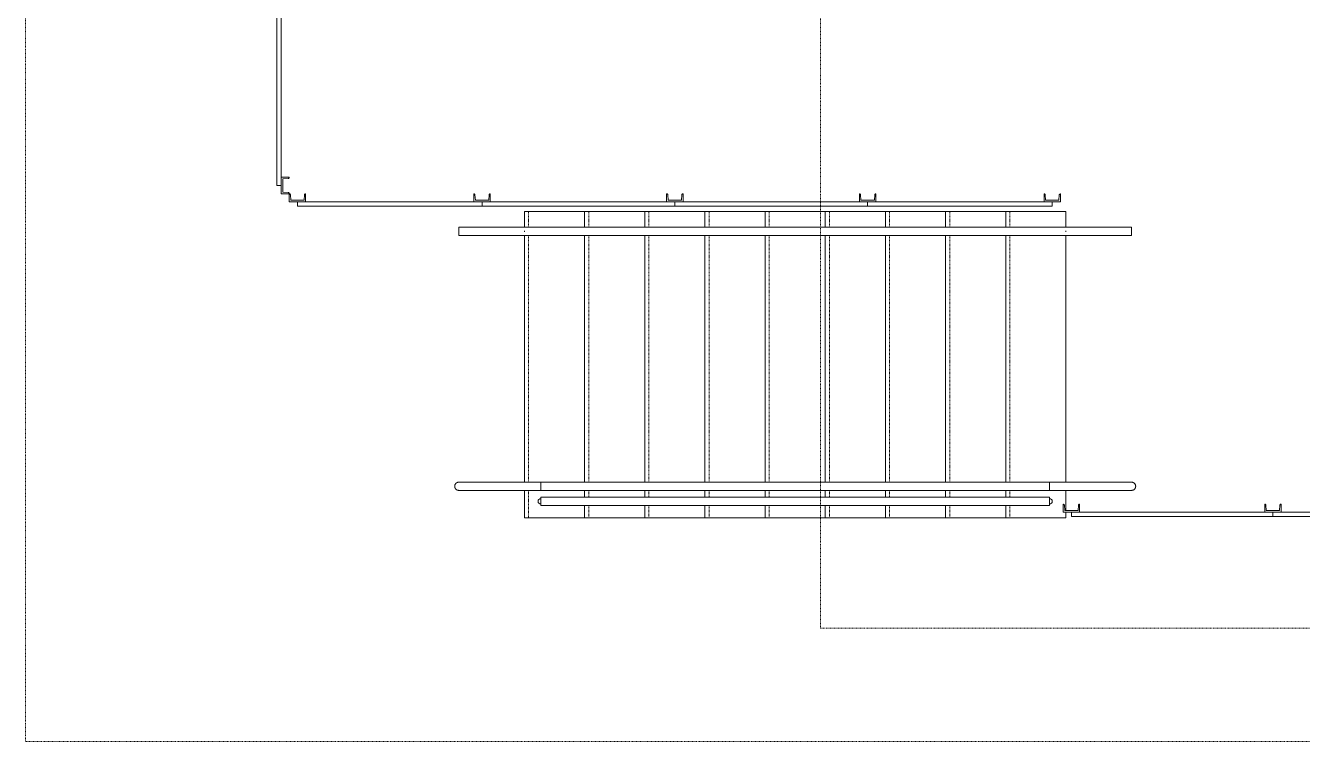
# Model space of a CAD drawing. Header units: inches. Extents: x -4010 to -1814, y 9846 to 12241.
# Drawn here: x -4009.5 to -3776.1, y 9846.3 to 9977.2 of the extents above; entities that cross this region are included whole.
import ezdxf

# ---------------------------------------------------------------- set-up
doc = ezdxf.new("R2010")
doc.units = ezdxf.units.IN
doc.header["$MEASUREMENT"] = 0
for name, pattern in [('Aligning Line 1_8_', [0.25, 0.125, -0.125]), ('Aligning Line 1_8__2_', [0.25, 0.125, -0.125]), ('Overhead 1_16_', [0.101562, 0.0625, -0.039062])]:
    doc.linetypes.add(name, pattern=pattern)
for name, color, linetype, lineweight in [('0-1', 7, 'Continuous', 5), ('0-2', 7, 'Continuous', 9), ('A-FLOR-HRAL-1', 7, 'Continuous', 9), ('A-GLAZ-CURT-1', 7, 'Continuous', 9), ('A-GLAZ-CWMG-1', 7, 'Continuous', 9), ('G-ANNO-SYMB', 111, 'Aligning Line 1_8_', 9), ('G-ANNO-SYMB-2', 147, 'Aligning Line 1_8__2_', 9), ('S-STRS-1', 7, 'Continuous', 9), ('S-STRS-2', 7, 'Overhead 1_16_', 9)]:
    doc.layers.add(name, color=color, linetype=linetype, lineweight=lineweight)

# ---------------------------------------------------------------- blocks, each defined once
blk = doc.blocks.new('Rectangular Mullion - RAILING POST-2680134-UNIT PLANS - 1ST FLOOR')
at = {"layer": 'A-GLAZ-CWMG-1'}
for p, q in [((-3, -1.5), (-3, 0)), ((0, 0), (0, -1.5)), ((0, -1.5), (-3, -1.5)), ((-2.79, -0.21), (-2.72, -1.18)), ((-2.72, -1.18), (-0.28, -1.18)), ((-0.28, -1.18), (-0.21, -0.21))]:
    blk.add_line(p, q, dxfattribs=at)
for centre, start, end in [((-3, -0.21), 359.472, 90), ((0, -0.21), 90, 180.528)]:
    blk.add_arc(centre, 0.21, start, end, dxfattribs=at)
blk = doc.blocks.new('Railing - 1_-2854140-UNIT PLANS - 1ST FLOOR')
at = {"layer": 'A-FLOR-HRAL-1'}
for p, q in [((2, 11), (2, 0)), ((3.5, 0), (3.5, 11))]:
    blk.add_line(p, q, dxfattribs=at)
at = {"layer": 'A-FLOR-HRAL-1', "flags": 128}
for points in [[(2, 15), (2, 15.03), (2, 15.06), (2.01, 15.09), (2.01, 15.12), (2.01, 15.15), (2.02, 15.18), (2.03, 15.21), (2.04, 15.24), (2.05, 15.26), (2.06, 15.29), (2.07, 15.32), (2.08, 15.35), (2.1, 15.37), (2.11, 15.4), (2.13, 15.42), (2.15, 15.45), (2.17, 15.47), (2.19, 15.49), (2.21, 15.52), (2.23, 15.54), (2.25, 15.56), (2.27, 15.58), (2.3, 15.6), (2.32, 15.61), (2.34, 15.63), (2.37, 15.65), (2.4, 15.66), (2.42, 15.68), (2.45, 15.69), (2.48, 15.7), (2.51, 15.71), (2.53, 15.72), (2.56, 15.73), (2.59, 15.73), (2.62, 15.74), (2.65, 15.74), (2.68, 15.75), (2.71, 15.75), (2.74, 15.75)], [(2, 15), (2, 15), (2, 14.99), (2, 14.97), (2, 14.95), (2, 14.92), (2, 14.89), (2, 14.84), (2, 14.8), (2, 14.74), (2, 14.68), (2, 14.62), (2, 14.55), (2, 14.47), (2, 14.39), (2, 14.3), (2, 14.21), (2, 14.11), (2, 14.01), (2, 13.9), (2, 13.79), (2, 13.67), (2, 13.55), (2, 13.42), (2, 13.29), (2, 13.16), (2, 13.02), (2, 12.89), (2, 12.74), (2, 12.6), (2, 12.45), (2, 12.3), (2, 12.15), (2, 11.99), (2, 11.84), (2, 11.68), (2, 11.52), (2, 11.36), (2, 11.2), (2, 11.04), (2, 11)], [(2, 14.5), (2, 14.53), (2, 14.6), (2, 14.67), (2, 14.73), (2, 14.78), (2, 14.83), (2, 14.87), (2, 14.91), (2, 14.94), (2, 14.97), (2, 14.98), (2, 14.99), (2, 15)], [(2.75, 15.75), (2.78, 15.75), (2.81, 15.75), (2.84, 15.74), (2.87, 15.74), (2.9, 15.74), (2.93, 15.73), (2.96, 15.72), (2.99, 15.71), (3.01, 15.7), (3.04, 15.69), (3.07, 15.68), (3.1, 15.67), (3.12, 15.65), (3.15, 15.64), (3.17, 15.62), (3.2, 15.6), (3.22, 15.58), (3.24, 15.56), (3.27, 15.54), (3.29, 15.52), (3.31, 15.5), (3.33, 15.48), (3.35, 15.45), (3.36, 15.43), (3.38, 15.41), (3.4, 15.38), (3.41, 15.35), (3.43, 15.33), (3.44, 15.3), (3.45, 15.27), (3.46, 15.24), (3.47, 15.22), (3.48, 15.19), (3.48, 15.16), (3.49, 15.13), (3.49, 15.1), (3.5, 15.07), (3.5, 15.04), (3.5, 15.01)], [(3.5, 11), (3.5, 11.16), (3.5, 11.32), (3.5, 11.48), (3.5, 11.64), (3.5, 11.79), (3.5, 11.95), (3.5, 12.11), (3.5, 12.26), (3.5, 12.41), (3.5, 12.56), (3.5, 12.7), (3.5, 12.85), (3.5, 12.99), (3.5, 13.12), (3.5, 13.26), (3.5, 13.39), (3.5, 13.52), (3.5, 13.64), (3.5, 13.76), (3.5, 13.87), (3.5, 13.98), (3.5, 14.08), (3.5, 14.18), (3.5, 14.28), (3.5, 14.37), (3.5, 14.45), (3.5, 14.53), (3.5, 14.6), (3.5, 14.67), (3.5, 14.73), (3.5, 14.78), (3.5, 14.83), (3.5, 14.87), (3.5, 14.91), (3.5, 14.94), (3.5, 14.97), (3.5, 14.98), (3.5, 14.99), (3.5, 15), (3.5, 15)], [(3.5, 15), (3.5, 14.99), (3.5, 14.97), (3.5, 14.95), (3.5, 14.92), (3.5, 14.89), (3.5, 14.84), (3.5, 14.8), (3.5, 14.74), (3.5, 14.68), (3.5, 14.62), (3.5, 14.55), (3.5, 14.52)], [(3.5, 14.07), (3.5, 14.01), (3.5, 13.9), (3.5, 13.79), (3.5, 13.67), (3.5, 13.55), (3.5, 13.42), (3.5, 13.29), (3.5, 13.16), (3.5, 13.02), (3.5, 12.89), (3.5, 12.74), (3.5, 12.6), (3.5, 12.45), (3.5, 12.3), (3.5, 12.15), (3.5, 11.99), (3.5, 11.84), (3.5, 11.68), (3.5, 11.52), (3.5, 11.36), (3.5, 11.2), (3.5, 11.04), (3.5, 11)], [(2, 11), (2, 11.16), (2, 11.32), (2, 11.48), (2, 11.64), (2, 11.79), (2, 11.95), (2, 12.11), (2, 12.26), (2, 12.41), (2, 12.56), (2, 12.7), (2, 12.85), (2, 12.94)]]:
    blk.add_lwpolyline(points, dxfattribs=at)
at = {"layer": 'A-FLOR-HRAL-1'}
blk.add_arc((0, 0), 0.5, 360, 180, dxfattribs=at)
blk = doc.blocks.new('Railing - 1_-2854104-UNIT PLANS - 1ST FLOOR')
at = {"layer": 'A-FLOR-HRAL-1'}
for p, q in [((2, 0), (2.75, 0)), ((2.75, 0), (3.5, 0)), ((2, 0), (2, -11)), ((3.5, -11), (3.5, 0))]:
    blk.add_line(p, q, dxfattribs=at)
at = {"layer": 'A-FLOR-HRAL-1', "flags": 128}
for points in [[(2, -12.94), (2, -12.89), (2, -12.74), (2, -12.6), (2, -12.45), (2, -12.3), (2, -12.15), (2, -11.99), (2, -11.84), (2, -11.68), (2, -11.52), (2, -11.36), (2, -11.2), (2, -11.04), (2, -11)], [(2, -11), (2, -11.16), (2, -11.32), (2, -11.48), (2, -11.64), (2, -11.79), (2, -11.95), (2, -12.11), (2, -12.26), (2, -12.41), (2, -12.56), (2, -12.7), (2, -12.85), (2, -12.99), (2, -13.12), (2, -13.26), (2, -13.39), (2, -13.52), (2, -13.64), (2, -13.76), (2, -13.87), (2, -13.98), (2, -14.08), (2, -14.18), (2, -14.28), (2, -14.37), (2, -14.45), (2, -14.53), (2, -14.6), (2, -14.67), (2, -14.73), (2, -14.78), (2, -14.83), (2, -14.87), (2, -14.91), (2, -14.94), (2, -14.97), (2, -14.98), (2, -14.99), (2, -15), (2, -15)], [(3.5, -11), (3.5, -11.16), (3.5, -11.32), (3.5, -11.48), (3.5, -11.64), (3.5, -11.79), (3.5, -11.95), (3.5, -12.11), (3.5, -12.26), (3.5, -12.41), (3.5, -12.56), (3.5, -12.7), (3.5, -12.85)], [(3.5, -15), (3.5, -15), (3.5, -14.99), (3.5, -14.97), (3.5, -14.95), (3.5, -14.92), (3.5, -14.89), (3.5, -14.84), (3.5, -14.8), (3.5, -14.74), (3.5, -14.68), (3.5, -14.62), (3.5, -14.55), (3.5, -14.47), (3.5, -14.39), (3.5, -14.3), (3.5, -14.21), (3.5, -14.11), (3.5, -14.01), (3.5, -13.9), (3.5, -13.79), (3.5, -13.67), (3.5, -13.55), (3.5, -13.42), (3.5, -13.29), (3.5, -13.16), (3.5, -13.02), (3.5, -12.89), (3.5, -12.74), (3.5, -12.6), (3.5, -12.45), (3.5, -12.3), (3.5, -12.15), (3.5, -11.99), (3.5, -11.84), (3.5, -11.68), (3.5, -11.52), (3.5, -11.36), (3.5, -11.2), (3.5, -11.04), (3.5, -11)], [(3.5, -13.54), (3.5, -13.64), (3.5, -13.76), (3.5, -13.87), (3.5, -13.98), (3.5, -14.08), (3.5, -14.18), (3.5, -14.28), (3.5, -14.37), (3.5, -14.45), (3.5, -14.53), (3.5, -14.6), (3.5, -14.67), (3.5, -14.73), (3.5, -14.78), (3.5, -14.83), (3.5, -14.87), (3.5, -14.91), (3.5, -14.94), (3.5, -14.97), (3.5, -14.98), (3.5, -14.99), (3.5, -15)], [(2, -15), (2, -14.99), (2, -14.97), (2, -14.95), (2, -14.92), (2, -14.89), (2, -14.84), (2, -14.8), (2, -14.74), (2, -14.68), (2, -14.62), (2, -14.55), (2, -14.5)], [(2.75, -15.75), (2.72, -15.75), (2.69, -15.75), (2.66, -15.74), (2.63, -15.74), (2.6, -15.74), (2.57, -15.73), (2.54, -15.72), (2.51, -15.71), (2.49, -15.7), (2.46, -15.69), (2.43, -15.68), (2.4, -15.67), (2.38, -15.65), (2.35, -15.64), (2.33, -15.62), (2.3, -15.6), (2.28, -15.58), (2.26, -15.56), (2.23, -15.54), (2.21, -15.52), (2.19, -15.5), (2.17, -15.48), (2.15, -15.45), (2.14, -15.43), (2.12, -15.41), (2.1, -15.38), (2.09, -15.35), (2.07, -15.33), (2.06, -15.3), (2.05, -15.27), (2.04, -15.24), (2.03, -15.22), (2.02, -15.19), (2.02, -15.16), (2.01, -15.13), (2.01, -15.1), (2, -15.07), (2, -15.04), (2, -15.01)], [(3.5, -15), (3.5, -15.03), (3.5, -15.06), (3.49, -15.09), (3.49, -15.12), (3.49, -15.15), (3.48, -15.18), (3.47, -15.21), (3.46, -15.24), (3.45, -15.26), (3.44, -15.29), (3.43, -15.32), (3.42, -15.35), (3.4, -15.37), (3.39, -15.4), (3.37, -15.42), (3.35, -15.45), (3.33, -15.47), (3.31, -15.49), (3.29, -15.52), (3.27, -15.54), (3.25, -15.56), (3.23, -15.58), (3.2, -15.6), (3.18, -15.61), (3.16, -15.63), (3.13, -15.65), (3.1, -15.66), (3.08, -15.68), (3.05, -15.69), (3.02, -15.7), (2.99, -15.71), (2.97, -15.72), (2.94, -15.73), (2.91, -15.73), (2.88, -15.74), (2.85, -15.74), (2.82, -15.75), (2.79, -15.75), (2.76, -15.75)]]:
    blk.add_lwpolyline(points, dxfattribs=at)
at = {"layer": 'A-FLOR-HRAL-1'}
blk.add_arc((0, 0), 0.5, 180, 360, dxfattribs=at)
blk = doc.blocks.new('Railing - Railing-2829184-UNIT PLANS - 1ST FLOOR')
at = {"layer": 'A-FLOR-HRAL-1'}
for p, q in [((-3822.32, 9893.69), (-3915.32, 9893.69)), ((-3822.32, 9893.69), (-3822.32, 9892.19)), ((-3822.32, 9892.19), (-3915.32, 9892.19)), ((-3915.32, 9889.44), (-3915.32, 9890.94)), ((-3822.32, 9890.94), (-3915.32, 9890.94)), ((-3822.32, 9889.44), (-3915.32, 9889.44)), ((-3822.32, 9890.94), (-3822.32, 9889.44))]:
    blk.add_line(p, q, dxfattribs=at)
at = {"extrusion": (0, 0, -1), "zscale": -1, "rotation": 90.00000000000061}
for name, p in [('Railing - 1_-2854104-UNIT PLANS - 1ST FLOOR', (3915.32, 9890.19)), ('Railing - 1_-2854140-UNIT PLANS - 1ST FLOOR', (3822.32, 9890.19))]:
    blk.add_blockref(name, p, dxfattribs=at)
blk = doc.blocks.new('Top Rail Type - Top Rail_Internal_-2831824-UNIT PLANS - 1ST FLOOR')
at = {"layer": 'A-FLOR-HRAL-1'}
for p, q in [((-3918.3, 9940.31), (-3930.32, 9940.31)), ((-3819.11, 9940.31), (-3918.11, 9940.31)), ((-3807.32, 9940.31), (-3819.11, 9940.31)), ((-3930.32, 9939.47), (-3930.32, 9939.66)), ((-3930.32, 9938.81), (-3918.3, 9938.81)), ((-3918.11, 9938.81), (-3819.11, 9938.81)), ((-3819.11, 9938.81), (-3807.32, 9938.81)), ((-3807.32, 9939.66), (-3807.32, 9939.47))]:
    blk.add_line(p, q, dxfattribs=at)
for points in [[(-3918.32, 9939.49), (-3918.32, 9939.51), (-3918.32, 9939.56), (-3918.32, 9939.62), (-3918.32, 9939.64)], [(-3819.32, 9939.49), (-3819.32, 9939.51), (-3819.32, 9939.56), (-3819.32, 9939.62), (-3819.32, 9939.64)]]:
    blk.add_open_spline(points, degree=3, dxfattribs=at)
blk = doc.blocks.new('Top Rail Type - Top Rail_Internal_-V43-UNIT PLANS - 1ST FLOOR')
at = {"layer": 'A-FLOR-HRAL-1'}
for p, q in [((-3930.32, 9940.31), (-3930.32, 9938.81)), ((-3930.32, 9940.31), (-3918.32, 9940.31)), ((-3918.32, 9940.31), (-3819.32, 9940.31)), ((-3819.32, 9940.31), (-3807.32, 9940.31)), ((-3807.32, 9940.31), (-3807.32, 9938.81)), ((-3930.32, 9938.81), (-3918.32, 9938.81)), ((-3918.32, 9938.81), (-3819.32, 9938.81)), ((-3819.32, 9938.81), (-3807.32, 9938.81))]:
    blk.add_line(p, q, dxfattribs=at)
blk = doc.blocks.new('Horizontal_Siding - Horizontal_Siding-2855039-UNIT PLANS - 1ST FLOOR')
at = {"layer": 'A-GLAZ-CURT-1'}
for p, q in [((-16.98, -2.25), (-16.98, -1.5)), ((16.98, -2.25), (-16.98, -2.25)), ((-15.48, -1.5), (15.48, -1.5)), ((16.98, -1.5), (16.98, -2.25))]:
    blk.add_line(p, q, dxfattribs=at)
blk = doc.blocks.new('Rectangular Mullion - RAILING POST-2833647-UNIT PLANS - 1ST FLOOR')
at = {"layer": 'A-GLAZ-CWMG-1'}
for p, q in [((-3, 1.5), (0, 1.5)), ((-3, 0), (-3, 1.5)), ((-2.72, 1.18), (-2.79, 0.21)), ((-0.28, 1.18), (-2.72, 1.18)), ((-0.21, 0.21), (-0.28, 1.18)), ((0, 1.5), (0, 0))]:
    blk.add_line(p, q, dxfattribs=at)
for centre, radius, start, end in [((-3, 0.21), 0.21, 270, 0.528), ((0, 0.21), 0.211, 179.472, 270)]:
    blk.add_arc(centre, radius, start, end, dxfattribs=at)
blk = doc.blocks.new('Horizontal_Siding - Horizontal_Siding-2854962-UNIT PLANS - 1ST FLOOR')
at = {"layer": 'A-GLAZ-CURT-1'}
for p, q in [((-16.88, 2.25), (16.88, 2.25)), ((-16.88, 1.5), (-16.88, 2.25)), ((15.38, 1.5), (-15.38, 1.5)), ((16.88, 2.25), (16.88, 1.5))]:
    blk.add_line(p, q, dxfattribs=at)
blk = doc.blocks.new('Horizontal_Siding - Horizontal_Siding-2854963-UNIT PLANS - 1ST FLOOR')
at = {"layer": 'A-GLAZ-CURT-1'}
for p, q in [((-17.62, 2.25), (17.62, 2.25)), ((-17.62, 1.5), (-17.62, 2.25)), ((16.12, 1.5), (-16.12, 1.5)), ((17.62, 2.25), (17.62, 1.5))]:
    blk.add_line(p, q, dxfattribs=at)
blk = doc.blocks.new('Rectangular Mullion - RAILING POST-2831811-UNIT PLANS - 1ST FLOOR')
at = {"layer": 'A-GLAZ-CWMG-1'}
for p, q in [((-1.5, -1.5), (-1.5, 0)), ((1.5, 0), (1.5, -1.5)), ((1.5, -1.5), (-1.5, -1.5)), ((-1.29, -0.21), (-1.22, -1.18)), ((-1.22, -1.18), (1.22, -1.18)), ((1.22, -1.18), (1.29, -0.21))]:
    blk.add_line(p, q, dxfattribs=at)
for centre, radius, start, end in [((-1.5, -0.21), 0.211, 359.472, 90), ((1.5, -0.21), 0.21, 90, 180.528)]:
    blk.add_arc(centre, radius, start, end, dxfattribs=at)
blk = doc.blocks.new('Rectangular Mullion - RAILING POST-2831813-UNIT PLANS - 1ST FLOOR')
at = {"layer": 'A-GLAZ-CWMG-1'}
for p, q in [((-3, -1.5), (-3, 0)), ((0, 0), (0, -1.5)), ((0, -1.5), (-3, -1.5)), ((-2.79, -0.21), (-2.72, -1.18)), ((-2.72, -1.18), (-0.28, -1.18)), ((-0.28, -1.18), (-0.21, -0.21))]:
    blk.add_line(p, q, dxfattribs=at)
for centre, start, end in [((-3, -0.21), 359.472, 90), ((0, -0.21), 90, 180.528)]:
    blk.add_arc(centre, 0.21, start, end, dxfattribs=at)
blk = doc.blocks.new('Rectangular Mullion - RAILING POST-2831812-UNIT PLANS - 1ST FLOOR')
at = {"layer": 'A-GLAZ-CWMG-1'}
for p, q in [((-3, 0), (-3, -1.5)), ((0, -1.5), (0, 0)), ((-3, -1.5), (0, -1.5)), ((-2.72, -1.18), (-2.79, -0.21)), ((-0.28, -1.18), (-2.72, -1.18)), ((-0.21, -0.21), (-0.28, -1.18))]:
    blk.add_line(p, q, dxfattribs=at)
for centre, radius, start, end in [((-3, -0.21), 0.211, 359.472, 90), ((0, -0.21), 0.21, 90, 180.528)]:
    blk.add_arc(centre, radius, start, end, dxfattribs=at)
blk = doc.blocks.new('Horizontal_Siding - Horizontal_Siding-2907273-UNIT PLANS - 1ST FLOOR')
at = {"layer": 'A-GLAZ-CURT-1'}
for p, q in [((-19.17, 2.25), (19.17, 2.25)), ((-19.17, 1.5), (-19.17, 2.25)), ((17.67, 1.5), (-17.67, 1.5)), ((19.17, 2.25), (19.17, 1.5))]:
    blk.add_line(p, q, dxfattribs=at)
blk = doc.blocks.new('Horizontal_Siding - Horizontal_Siding-2907272-UNIT PLANS - 1ST FLOOR')
at = {"layer": 'A-GLAZ-CURT-1'}
for p, q in [((-18.42, 2.25), (18.42, 2.25)), ((-18.42, 1.5), (-18.42, 2.25)), ((16.92, 1.5), (-16.92, 1.5)), ((18.42, 2.25), (18.42, 1.5))]:
    blk.add_line(p, q, dxfattribs=at)
blk = doc.blocks.new('Rectangular Mullion - RAILING POST-2666422-UNIT PLANS - 1ST FLOOR')
at = {"layer": 'A-GLAZ-CWMG-1'}
for p, q in [((-1.5, -1.5), (-1.5, 0)), ((1.5, 0), (1.5, -1.5)), ((1.5, -1.5), (-1.5, -1.5)), ((-1.29, -0.21), (-1.22, -1.18)), ((-1.22, -1.18), (1.22, -1.18)), ((1.22, -1.18), (1.29, -0.21))]:
    blk.add_line(p, q, dxfattribs=at)
for centre, radius, start, end in [((-1.5, -0.21), 0.211, 359.472, 90), ((1.5, -0.21), 0.21, 90, 180.528)]:
    blk.add_arc(centre, radius, start, end, dxfattribs=at)
blk = doc.blocks.new('CTR - 1st Phase - Shell_rvt-1-UNIT PLANS - 1ST FLOOR')
at = {"layer": 'S-STRS-1'}
for p, q in [((-3918.32, 9943.19), (-3918.32, 9940.31)), ((-3918.32, 9943.19), (-3907.32, 9943.19)), ((-3907.32, 9943.19), (-3896.32, 9943.19)), ((-3907.32, 9943.19), (-3907.32, 9940.31)), ((-3896.32, 9943.19), (-3885.32, 9943.19)), ((-3896.32, 9943.19), (-3896.32, 9940.31)), ((-3885.32, 9943.19), (-3874.32, 9943.19)), ((-3885.32, 9943.19), (-3885.32, 9940.31)), ((-3874.32, 9943.19), (-3863.32, 9943.19)), ((-3874.32, 9943.19), (-3874.32, 9940.31)), ((-3863.32, 9943.19), (-3852.32, 9943.19)), ((-3863.32, 9943.19), (-3863.32, 9940.31)), ((-3852.32, 9943.19), (-3841.32, 9943.19)), ((-3852.32, 9943.19), (-3852.32, 9940.31)), ((-3841.32, 9943.19), (-3830.32, 9943.19)), ((-3841.32, 9943.19), (-3841.32, 9940.31)), ((-3830.32, 9943.19), (-3819.32, 9943.19)), ((-3830.32, 9943.19), (-3830.32, 9940.31)), ((-3819.32, 9943.19), (-3819.32, 9940.31)), ((-3918.32, 9938.81), (-3918.32, 9893.69)), ((-3907.32, 9938.81), (-3907.32, 9893.69)), ((-3896.32, 9938.81), (-3896.32, 9893.69)), ((-3885.32, 9938.81), (-3885.32, 9893.69)), ((-3874.32, 9938.81), (-3874.32, 9893.69)), ((-3863.32, 9938.81), (-3863.32, 9893.69)), ((-3852.32, 9938.81), (-3852.32, 9893.69)), ((-3841.32, 9938.81), (-3841.32, 9893.69)), ((-3830.32, 9938.81), (-3830.32, 9893.69)), ((-3819.32, 9938.81), (-3819.32, 9893.69)), ((-3918.32, 9892.19), (-3918.32, 9887.19)), ((-3907.32, 9892.19), (-3907.32, 9890.94)), ((-3896.32, 9892.19), (-3896.32, 9890.94)), ((-3885.32, 9892.19), (-3885.32, 9890.94)), ((-3874.32, 9892.19), (-3874.32, 9890.94)), ((-3863.32, 9892.19), (-3863.32, 9890.94)), ((-3852.32, 9892.19), (-3852.32, 9890.94)), ((-3841.32, 9892.19), (-3841.32, 9890.94)), ((-3830.32, 9892.19), (-3830.32, 9890.94)), ((-3819.32, 9892.19), (-3819.32, 9888.51)), ((-3907.32, 9889.44), (-3907.32, 9887.19)), ((-3896.32, 9889.44), (-3896.32, 9887.19)), ((-3885.32, 9889.44), (-3885.32, 9887.19)), ((-3874.32, 9889.44), (-3874.32, 9887.19)), ((-3863.32, 9889.44), (-3863.32, 9887.19)), ((-3852.32, 9889.44), (-3852.32, 9887.19)), ((-3841.32, 9889.44), (-3841.32, 9887.19)), ((-3830.32, 9889.44), (-3830.32, 9887.19)), ((-3918.32, 9887.19), (-3907.32, 9887.19)), ((-3907.32, 9887.19), (-3896.32, 9887.19)), ((-3896.32, 9887.19), (-3885.32, 9887.19)), ((-3885.32, 9887.19), (-3874.32, 9887.19)), ((-3874.32, 9887.19), (-3863.32, 9887.19)), ((-3863.32, 9887.19), (-3852.32, 9887.19)), ((-3852.32, 9887.19), (-3841.32, 9887.19)), ((-3841.32, 9887.19), (-3830.32, 9887.19)), ((-3830.32, 9887.19), (-3819.32, 9887.19)), ((-3819.32, 9888.19), (-3819.32, 9887.19))]:
    blk.add_line(p, q, dxfattribs=at)
at = {"layer": 'S-STRS-2'}
for p, q in [((-3917.57, 9943.19), (-3917.57, 9940.31)), ((-3906.57, 9943.19), (-3906.57, 9940.31)), ((-3895.57, 9943.19), (-3895.57, 9940.31)), ((-3884.57, 9943.19), (-3884.57, 9940.31)), ((-3873.57, 9943.19), (-3873.57, 9940.31)), ((-3862.57, 9943.19), (-3862.57, 9940.31)), ((-3851.57, 9943.19), (-3851.57, 9940.31)), ((-3840.57, 9943.19), (-3840.57, 9940.31)), ((-3829.57, 9943.19), (-3829.57, 9940.31)), ((-3917.57, 9938.81), (-3917.57, 9893.69)), ((-3906.57, 9938.81), (-3906.57, 9893.69)), ((-3895.57, 9938.81), (-3895.57, 9893.69)), ((-3884.57, 9938.81), (-3884.57, 9893.69)), ((-3873.57, 9938.81), (-3873.57, 9893.69)), ((-3862.57, 9938.81), (-3862.57, 9893.69)), ((-3851.57, 9938.81), (-3851.57, 9893.69)), ((-3840.57, 9938.81), (-3840.57, 9893.69)), ((-3829.57, 9938.81), (-3829.57, 9893.69)), ((-3917.57, 9892.19), (-3917.57, 9887.19)), ((-3906.57, 9892.19), (-3906.57, 9890.94)), ((-3895.57, 9892.19), (-3895.57, 9890.94)), ((-3884.57, 9892.19), (-3884.57, 9890.94)), ((-3873.57, 9892.19), (-3873.57, 9890.94)), ((-3862.57, 9892.19), (-3862.57, 9890.94)), ((-3851.57, 9892.19), (-3851.57, 9890.94)), ((-3840.57, 9892.19), (-3840.57, 9890.94)), ((-3829.57, 9892.19), (-3829.57, 9890.94)), ((-3906.57, 9889.44), (-3906.57, 9887.19)), ((-3895.57, 9889.44), (-3895.57, 9887.19)), ((-3884.57, 9889.44), (-3884.57, 9887.19)), ((-3873.57, 9889.44), (-3873.57, 9887.19)), ((-3862.57, 9889.44), (-3862.57, 9887.19)), ((-3851.57, 9889.44), (-3851.57, 9887.19)), ((-3840.57, 9889.44), (-3840.57, 9887.19)), ((-3829.57, 9889.44), (-3829.57, 9887.19))]:
    blk.add_line(p, q, dxfattribs=at)
at = {"layer": '0-2'}
for name, p, rotation in [('Horizontal_Siding - Horizontal_Siding-2855039-UNIT PLANS - 1ST FLOOR', (-3961.32, 9964.92), 269.9999999999769), ('Horizontal_Siding - Horizontal_Siding-2854962-UNIT PLANS - 1ST FLOOR', (-3942.95, 9946.44), 180), ('Horizontal_Siding - Horizontal_Siding-2854963-UNIT PLANS - 1ST FLOOR', (-3908.45, 9946.44), 180), ('Horizontal_Siding - Horizontal_Siding-2854963-UNIT PLANS - 1ST FLOOR', (-3873.2, 9946.44), 180), ('Horizontal_Siding - Horizontal_Siding-2854962-UNIT PLANS - 1ST FLOOR', (-3838.7, 9946.44), 180), ('Horizontal_Siding - Horizontal_Siding-2907272-UNIT PLANS - 1ST FLOOR', (-3799.91, 9889.69), 180), ('Horizontal_Siding - Horizontal_Siding-2907273-UNIT PLANS - 1ST FLOOR', (-3762.32, 9889.69), 180)]:
    blk.add_blockref(name, p, dxfattribs=dict(at, rotation=rotation))
at = {"layer": '0-2', "extrusion": (0, 0, -1), "rotation": 270.0000000000231}
blk.add_blockref('Rectangular Mullion - RAILING POST-2833647-UNIT PLANS - 1ST FLOOR', (3961.32, 9946.44), dxfattribs=at)
at = {"layer": '0-2', "extrusion": (0, 0, -1)}
for name, p in [('Rectangular Mullion - RAILING POST-2831813-UNIT PLANS - 1ST FLOOR', (3961.32, 9946.44)), ('Rectangular Mullion - RAILING POST-2831811-UNIT PLANS - 1ST FLOOR', (3926.07, 9946.44)), ('Rectangular Mullion - RAILING POST-2831811-UNIT PLANS - 1ST FLOOR', (3890.82, 9946.44)), ('Rectangular Mullion - RAILING POST-2831811-UNIT PLANS - 1ST FLOOR', (3855.57, 9946.44)), ('Rectangular Mullion - RAILING POST-2680134-UNIT PLANS - 1ST FLOOR', (3819.82, 9889.69)), ('Rectangular Mullion - RAILING POST-2666422-UNIT PLANS - 1ST FLOOR', (3781.49, 9889.69))]:
    blk.add_blockref(name, p, dxfattribs=at)
at = {"layer": '0-2'}
for name, p in [('Rectangular Mullion - RAILING POST-2831812-UNIT PLANS - 1ST FLOOR', (-3820.32, 9946.44)), ('Top Rail Type - Top Rail_Internal_-2831824-UNIT PLANS - 1ST FLOOR', (0, 0)), ('Top Rail Type - Top Rail_Internal_-V43-UNIT PLANS - 1ST FLOOR', (0, 0)), ('Railing - Railing-2829184-UNIT PLANS - 1ST FLOOR', (0, 0))]:
    blk.add_blockref(name, p, dxfattribs=at)
blk = doc.blocks.new('CTR - 1st Phase - Structure_rvt-1-UNIT PLANS - 1ST FLOOR')
at = {"layer": 'G-ANNO-SYMB-2'}
for p, q in [((-3864.19, 9867.01), (-3864.19, 12122.03)), ((-1904.06, 9867.01), (-3864.19, 9867.01))]:
    blk.add_line(p, q, dxfattribs=at)

msp = doc.modelspace()

# ---------------------------------------------------------------- linework, layer by layer
at = {"layer": 'G-ANNO-SYMB'}
msp.add_line((-4009.5295, 9846.2766), (-4009.5295, 12240.74859), dxfattribs=at)

# ---------------------------------------------------------------- block references
at = {"layer": '0-1'}
msp.add_blockref('CTR - 1st Phase - Shell_rvt-1-UNIT PLANS - 1ST FLOOR', (0, 0), dxfattribs=at)

# ---------------------------------------------------------------- next in the draw order: block references
msp.add_blockref('CTR - 1st Phase - Structure_rvt-1-UNIT PLANS - 1ST FLOOR', (0, 0), dxfattribs=at)

# ---------------------------------------------------------------- next in the draw order: linework, layer by layer
at = {"layer": 'G-ANNO-SYMB'}
msp.add_line((-1813.52288, 9846.2766), (-4009.5295, 9846.2766), dxfattribs=at)

doc.saveas('drawing.dxf')
